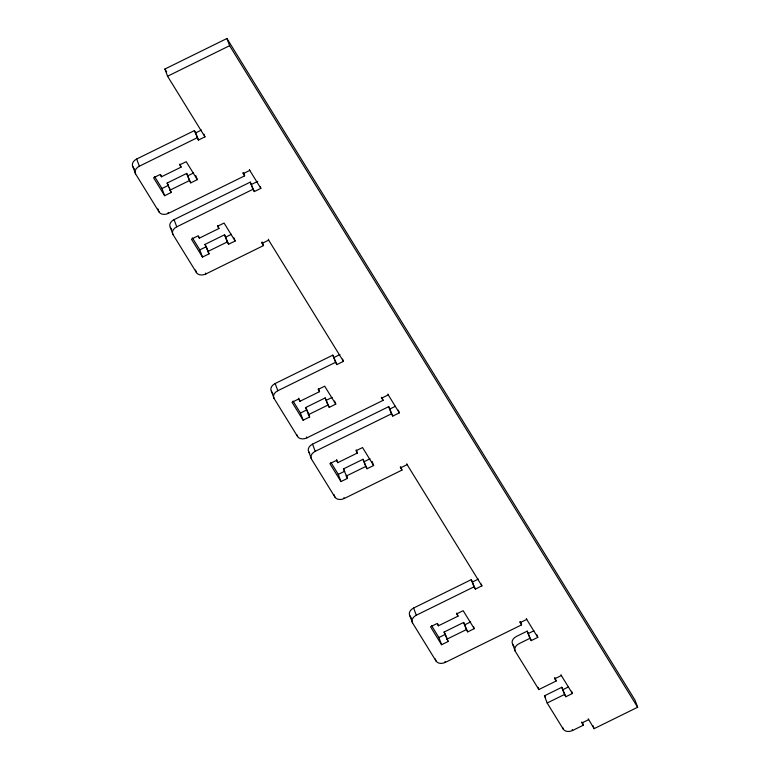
<?xml version="1.0" encoding="UTF-8"?>
<svg xmlns="http://www.w3.org/2000/svg" width="770" height="770" viewBox="0 0 770 770"><rect width="100%" height="100%" fill="white"/><g stroke="black" fill="none" stroke-linecap="round" stroke-linejoin="round"><path stroke-width="1.16" d="M243.455 172.711L244.619 175.858L168.428 213.357A7.315 5.226 -20.4 0 1 159.13 212.087L135.587 173.914L132.912 166.724A7.315 5.226 -20.4 0 1 136.675 159.015L194.367 130.621L198.429 140.063L204.955 136.848L167.571 76.23L164.895 69.04L226.938 38.5L634.971 700.055L637.647 707.245L594.103 728.67L588.232 718.795M167.571 76.23L229.614 45.7L226.938 38.5M198.429 140.063L195.753 132.863L201.461 130.053M135.587 173.914A7.315 5.226 -20.4 0 1 139.351 166.214L197.043 137.82M169.265 187.36L171.171 192.5L164.645 195.715L153.567 177.755L160.093 174.54L161.479 176.782L181.075 167.138L179.93 164.058M171.171 192.5L167.109 183.058L186.706 173.414L190.767 182.856L197.293 179.641L195.763 175.531M164.645 195.715L161.97 188.515L168.495 185.301M188.092 175.656L193.684 172.903M169.785 190.257L189.381 180.613L186.706 173.414M244.619 175.858L243.243 173.616L249.769 170.401L249.432 169.496M262.166 241.982L263.504 245.582L205.821 273.976A7.315 5.226 -20.4 0 1 196.523 272.705L172.981 234.532L170.305 227.343A7.315 5.226 -20.4 0 1 174.068 219.633L250.26 182.134L254.321 191.576L260.847 188.361L260.183 186.561M251.646 184.376L257.767 181.364M172.981 234.532A7.315 5.226 -20.4 0 1 176.744 226.832L252.935 189.324L250.26 182.134M202.491 257.074L199.815 249.884L206.35 246.669L209.026 253.859L202.491 257.074L191.412 239.114L197.948 235.899L199.334 238.151L218.921 228.507L217.775 225.417M209.026 253.859L204.964 244.427L224.551 234.783L228.613 244.225L235.148 241.01L234.003 237.92M225.937 237.025L231.539 234.273M207.64 251.617L227.227 241.973L224.551 234.783M263.504 245.582L262.127 243.339L268.653 240.124L268.316 239.22M382.093 397.667L383.094 400.361L306.903 437.87A7.315 5.226 -20.4 0 1 297.605 436.59L274.062 398.427L271.387 391.227A7.315 5.226 -20.4 0 1 275.15 383.527L332.842 355.134L336.894 364.576L343.43 361.361L342.592 359.109M334.219 357.376L339.936 354.566M274.062 398.427A7.315 5.226 -20.4 0 1 277.826 390.717L335.518 362.324L332.842 355.134M307.355 410.843L309.646 417.003L303.12 420.218L292.042 402.258L298.567 399.043L299.954 401.295L319.55 391.651L318.395 388.561M309.646 417.003L305.584 407.571L325.181 397.926L329.242 407.359L335.768 404.154L334.623 401.064M303.12 420.218L300.444 413.028L306.97 409.813L305.584 407.571M326.567 400.169L332.159 397.416M308.26 414.761L327.856 405.116L325.181 397.926M383.094 400.361L381.708 398.119L388.244 394.904L387.907 394.009M400.814 466.947L401.978 470.095L344.296 498.488A7.315 5.226 -20.4 0 1 334.998 497.208L311.455 459.045L308.78 451.846A7.315 5.226 -20.4 0 1 312.543 444.146L388.735 406.637L392.787 416.079L399.322 412.864L398.321 410.169M390.111 408.889L395.424 406.271M311.455 459.045A7.315 5.226 -20.4 0 1 315.219 451.336L391.41 413.837L388.735 406.637M346.346 475.292L347.501 478.372L340.966 481.587L329.887 463.627L336.423 460.412L337.799 462.655L357.396 453.01L356.25 449.93M347.501 478.372L343.439 468.93L363.026 459.286L367.088 468.728L373.623 465.513L372.093 461.403M340.966 481.587L338.29 474.387L344.825 471.173M364.412 461.538L370.014 458.776M346.115 476.13L365.702 466.485L363.026 459.286M401.978 470.095L400.592 467.842L407.128 464.628L406.791 463.733M520.404 621.727L521.569 624.874L445.378 662.373A7.315 5.226 -20.4 0 1 436.08 661.103L412.537 622.93L409.861 615.74A7.315 5.226 -20.4 0 1 413.625 608.031L471.307 579.637L475.369 589.079L481.905 585.864L481.231 584.064M472.693 581.889L478.411 579.069M412.537 622.93A7.315 5.226 -20.4 0 1 416.3 615.23L473.983 586.836L471.307 579.637M445.83 635.346L448.121 641.516L441.585 644.731L430.517 626.77L437.042 623.556L438.428 625.798L458.015 616.154L456.87 613.074M448.121 641.516L444.059 632.074L463.656 622.429L467.717 631.872L474.243 628.657L473.483 626.597M441.585 644.731L438.91 637.531L445.445 634.316L444.059 632.074M465.042 624.672L470.634 621.919M446.735 639.273L466.331 629.629L463.656 622.429M521.569 624.874L520.183 622.632L526.719 619.417L526.382 618.512M536.796 634.673L537.797 637.377L531.262 640.592L527.2 631.15L516.324 636.501A7.315 5.226 -20.4 0 0 512.637 644.172L515.313 651.372L538.856 689.535L556.19 680.998L555.016 677.85M528.586 633.392L533.899 630.784M527.2 631.15L529.875 638.349L518.999 643.701A7.315 5.226 -20.4 0 0 515.313 651.372M556.19 680.998L554.804 678.755L561.34 675.54L561.003 674.645M582.418 722.452L583.419 725.157L572.62 730.47A7.315 5.226 -20.4 0 1 563.313 729.2L547.162 703L544.486 695.81L561.821 687.273L565.883 696.715L572.408 693.5L571.581 691.258M563.207 689.525L568.51 686.907M547.162 703L564.497 694.473L561.821 687.273M583.419 725.157L582.033 722.905L588.569 719.69M229.614 45.7L637.647 707.245M249.769 170.401L260.847 188.361M388.244 394.904L399.322 412.864M526.719 619.417L537.797 637.377M561.34 675.54L572.408 693.5M252.935 189.324L254.321 191.576M391.41 413.837L392.787 416.079M529.875 638.349L531.262 640.592M564.497 694.473L565.883 696.715M164.895 69.04L166.647 71.88M268.653 240.124L343.43 361.361M407.128 464.628L481.905 585.864M512.637 644.172L514.11 646.559M544.486 695.81L545.497 697.447M194.367 130.621L195.753 132.863M335.518 362.324L336.894 364.576M473.983 586.836L475.369 589.079M197.293 179.641L186.215 161.681L179.689 164.895L181.075 167.138M235.148 241.01L224.07 223.05L217.535 226.265L218.921 228.507M335.768 404.154L324.69 386.184L318.164 389.399L319.55 391.651M373.623 465.513L362.545 447.553L356.01 450.768L357.396 453.01M474.243 628.657L463.165 610.697L456.639 613.911L458.015 616.154M189.381 180.613L190.767 182.856M227.227 241.973L228.613 244.225M327.856 405.116L329.242 407.359M365.702 466.485L367.088 468.728M466.331 629.629L467.717 631.872M167.109 183.058L168.033 184.559M204.964 244.427L205.888 245.919M343.439 468.93L344.363 470.432M154.577 176.542L161.97 188.515M192.433 237.911L199.815 249.884M293.052 401.055L300.444 413.028M330.908 462.414L338.29 474.387M431.527 625.558L438.91 637.531M132.912 166.724L134.384 169.111M170.305 227.343L171.777 229.72M271.387 391.227L272.859 393.614M308.78 451.846L309.761 453.434M409.861 615.74L411.334 618.127M592.938 725.523L593.275 726.428M593.603 727.323L594.103 728.67M581.706 722.01L582.033 722.905M554.467 677.86L554.804 678.755M572.283 729.575L572.62 730.47M562.649 727.4L563.313 729.2M519.856 621.727L520.183 622.632M538.018 687.283L538.856 689.535M381.381 397.224L381.708 398.119M400.265 466.947L400.592 467.842M437.658 623.748L438.428 625.798M445.041 661.478L445.378 662.373M435.243 658.851L436.08 661.103M413.625 608.031L416.3 615.23M242.906 172.711L243.243 173.616M261.79 242.435L262.127 243.339M336.654 459.575L337.799 462.655M343.959 497.584L344.296 498.488M203.954 134.153L204.454 135.501M204.618 135.953L204.955 136.848M298.808 398.206L299.954 401.295M333.988 494.513L334.488 495.861M334.661 496.313L334.998 497.208M312.543 444.146L315.219 451.336M306.575 436.965L306.903 437.87M296.941 434.79L297.605 436.59M275.15 383.527L277.826 390.717M198.564 236.092L199.334 238.151M205.484 273.081L205.821 273.976M160.718 174.723L161.479 176.782M195.513 270L196.523 272.705M174.068 219.633L176.744 226.832M168.101 212.462L168.428 213.357M157.966 208.94L158.293 209.835M158.63 210.73L159.13 212.087M136.675 159.015L139.351 166.214"/></g></svg>
